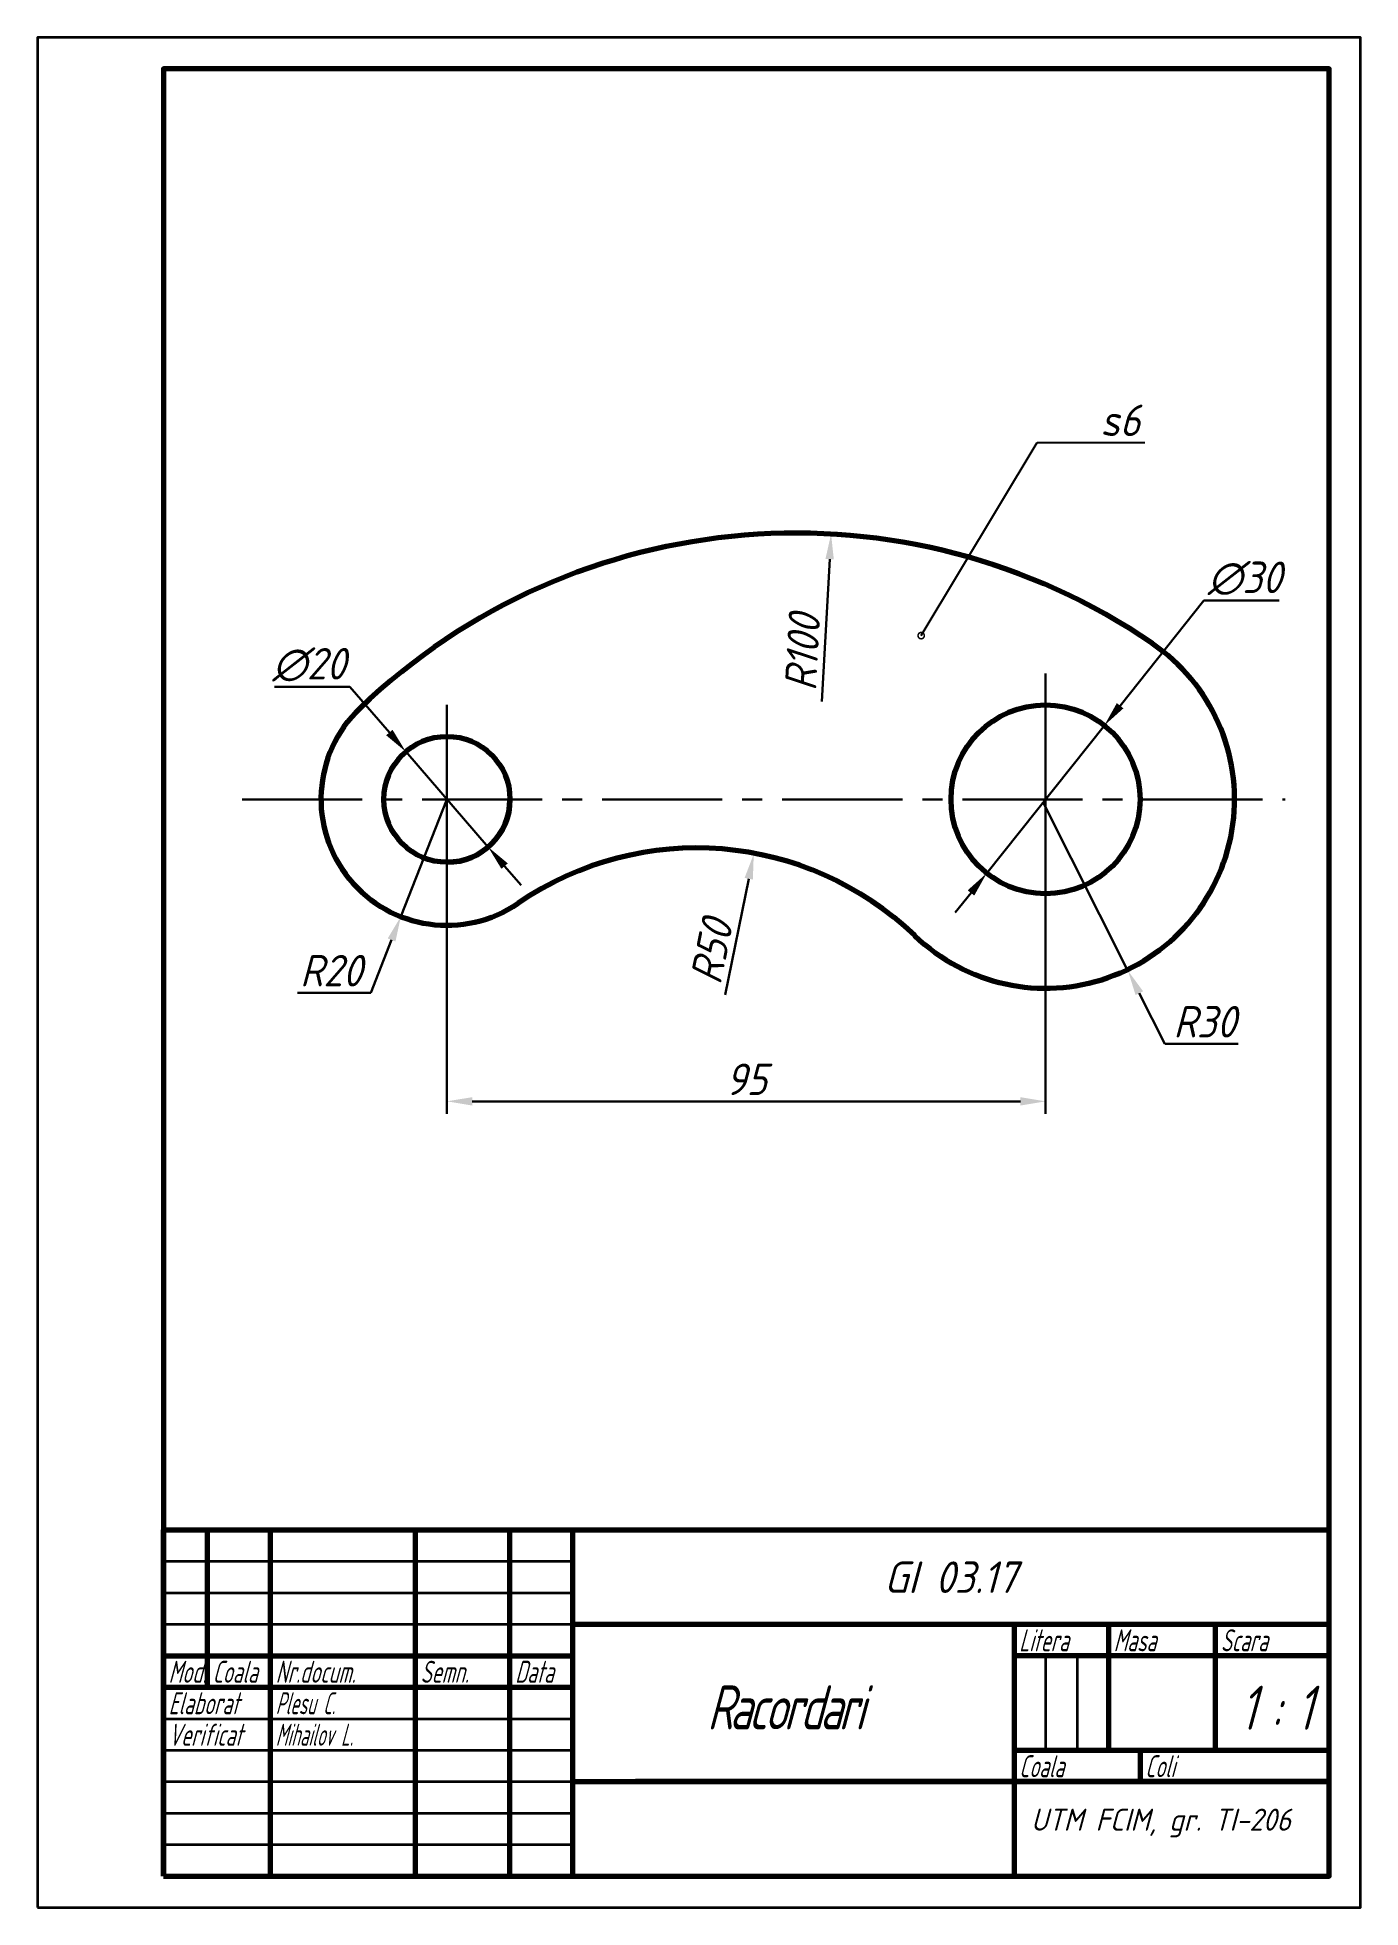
# Model space of a CAD drawing. Header units: millimetres. Extents: x 0 to 210, y 0 to 297.
import ezdxf
from ezdxf import colors
from ezdxf.entities.mleader import LeaderData, LeaderLine
from ezdxf.enums import TextEntityAlignment as Align
from ezdxf.math import Vec2, Vec3

# ---------------------------------------------------------------- set-up
doc = ezdxf.new("R2010")
doc.units = ezdxf.units.MM
doc.linetypes.add('CENTER2', pattern=[28.575, 19.05, -3.175, 3.175, -3.175])
for name, color, linetype, lineweight in [('Axe', 90, 'CENTER2', 30), ('Contur', 10, 'Continuous', 70), ('Cote', 160, 'Continuous', 30), ('Subtire', 50, 'Continuous', 35), ('text3.5', 21, 'Continuous', 35), ('text5', 221, 'Continuous', 50), ('text7', 130, 'Continuous', 70)]:
    doc.layers.add(name, color=color, linetype=linetype, lineweight=lineweight)
doc.styles.get("Standard").update_dxf_attribs({"font": 'isocp.shx', "oblique": 15})
doc.dimstyles.new('ISO-25', dxfattribs={"dimtxt": 5, "dimasz": 4, "dimexe": 2, "dimexo": 0, "dimgap": 1, "dimtad": 1, "dimtoh": 1, "dimdec": 0, "dimtxsty": 'Standard', "dimblk2": 'OBLIQUE', "dimcen": 4, "dimadec": 0, "dimazin": 0, "dimtfac": 1, "dimtdec": 0, "dimtmove": 0, "dimatfit": 3, "dimldrblk": 'DOTSMALL', "dimfxl": 1, "dimlwd": 30, "dimlwe": 30, "dimarcsym": 0})

# ---------------------------------------------------------------- blocks, each defined once
blk = doc.blocks.new('*D4')
at = {"layer": 'Cote', "color": 0, "lineweight": 30, "transparency": 16777216}
for p, q in [((160, 196), (160, 126.04)), ((65, 191), (65, 126.04)), ((69, 128.04), (156, 128.04))]:
    blk.add_line(p, q, dxfattribs=at)
at = {"layer": 'Cote', "color": 0, "transparency": 16777216}
for points in [[(69, 128.7), (69, 127.37), (65, 128.04)], [(156, 128.7), (156, 127.37), (160, 128.04)]]:
    blk.add_solid(points, dxfattribs=at)
at = {"layer": 'Defpoints', "color": 0, "transparency": 16777216}
for p in [(160, 196), (65, 191), (160, 128.04)]:
    blk.add_point(p, dxfattribs=at)
at = {"layer": 'Cote', "color": 0, "transparency": 16777216, "insert": (112.5, 131.54), "char_height": 5, "attachment_point": 5}
blk.add_mtext('95', dxfattribs=at)
blk = doc.blocks.new('_DotSmall')
at = {"color": 0, "linetype": 'ByBlock', "const_width": 0.5}
blk.add_lwpolyline([(-0.0625, 0, 1), (0.0625, 0, 1)], format="xyb", close=True, dxfattribs=at)
blk = doc.blocks.new('_Oblique')
at = {"color": 0, "linetype": 'ByBlock', "lineweight": -2}
blk.add_line((-0.5, -0.5), (0.5, 0.5), dxfattribs=at)
blk = doc.blocks.new('*D5')
at = {"layer": 'Cote', "color": 0, "lineweight": 30, "transparency": 16777216}
blk.add_line((109.14, 144.94), (112.9, 163.39), dxfattribs=at)
at = {"layer": 'Cote', "color": 0, "transparency": 16777216}
blk.add_solid([(112.24, 163.53), (113.55, 163.26), (113.69, 167.31)], dxfattribs=at)
at = {"layer": 'Defpoints', "color": 0, "transparency": 16777216}
for p in [(113.69, 167.31), (103.72, 118.32)]:
    blk.add_point(p, dxfattribs=at)
at = {"layer": 'Cote', "color": 0, "transparency": 16777216, "insert": (106.97, 151.83), "char_height": 5, "attachment_point": 5, "rotation": 78.5007}
blk.add_mtext('R50', dxfattribs=at)
blk = doc.blocks.new('*D7')
at = {"layer": 'Cote', "color": 0, "lineweight": 30, "transparency": 16777216}
for p, q in [((37.65, 193.87), (49.59, 193.87)), ((49.59, 193.87), (55.86, 186.6)), ((71.53, 168.43), (58.47, 183.57)), ((74.14, 165.4), (76.75, 162.37))]:
    blk.add_line(p, q, dxfattribs=at)
at = {"layer": 'Cote', "color": 0, "transparency": 16777216}
for points in [[(56.36, 187.04), (55.35, 186.17), (58.47, 183.57)], [(74.65, 165.83), (73.64, 164.96), (71.53, 168.43)]]:
    blk.add_solid(points, dxfattribs=at)
at = {"layer": 'Defpoints', "color": 0, "transparency": 16777216}
for p in [(58.47, 183.57), (71.53, 168.43)]:
    blk.add_point(p, dxfattribs=at)
at = {"layer": 'Cote', "color": 0, "transparency": 16777216, "insert": (43.12, 197.37), "char_height": 5, "attachment_point": 5}
blk.add_mtext('∅20', dxfattribs=at)
blk = doc.blocks.new('*D8')
at = {"layer": 'Cote', "color": 0, "lineweight": 30, "transparency": 16777216}
for p, q in [((185.14, 207.59), (171.83, 190.86)), ((197.09, 207.59), (185.14, 207.59)), ((150.66, 164.26), (169.34, 187.74)), ((148.17, 161.14), (145.68, 158.01))]:
    blk.add_line(p, q, dxfattribs=at)
at = {"layer": 'Cote', "color": 0, "transparency": 16777216}
for points in [[(171.31, 191.28), (172.36, 190.45), (169.34, 187.74)], [(147.64, 161.55), (148.69, 160.72), (150.66, 164.26)]]:
    blk.add_solid(points, dxfattribs=at)
at = {"layer": 'Defpoints', "color": 0, "transparency": 16777216}
for p in [(169.34, 187.74), (150.66, 164.26)]:
    blk.add_point(p, dxfattribs=at)
at = {"layer": 'Cote', "color": 0, "transparency": 16777216, "insert": (191.62, 211.09), "char_height": 5, "attachment_point": 5}
blk.add_mtext('∅30', dxfattribs=at)
blk = doc.blocks.new('*D9')
at = {"layer": 'Cote', "color": 0, "lineweight": 30, "transparency": 16777216}
for p, q in [((65, 176), (57.68, 157.39)), ((52.91, 145.29), (56.21, 153.67)), ((41.27, 145.29), (52.91, 145.29))]:
    blk.add_line(p, q, dxfattribs=at)
at = {"layer": 'Cote', "color": 0, "transparency": 16777216}
blk.add_solid([(55.59, 153.91), (56.83, 153.42), (57.68, 157.39)], dxfattribs=at)
at = {"layer": 'Defpoints', "color": 0, "transparency": 16777216}
for p in [(65, 176), (57.68, 157.39)]:
    blk.add_point(p, dxfattribs=at)
at = {"layer": 'Cote', "color": 0, "transparency": 16777216, "insert": (46.59, 148.79), "char_height": 5, "attachment_point": 5}
blk.add_mtext('R20', dxfattribs=at)
blk = doc.blocks.new('*D10')
at = {"layer": 'Cote', "color": 0, "lineweight": 30, "transparency": 16777216}
for p, q in [((159.59, 175.58), (173.08, 148.79)), ((178.93, 137.18), (174.88, 145.22)), ((190.58, 137.18), (178.93, 137.18))]:
    blk.add_line(p, q, dxfattribs=at)
at = {"layer": 'Cote', "color": 0, "transparency": 16777216}
blk.add_solid([(175.48, 145.52), (174.29, 144.92), (173.08, 148.79)], dxfattribs=at)
at = {"layer": 'Defpoints', "color": 0, "transparency": 16777216}
for p in [(159.59, 175.58), (173.08, 148.79)]:
    blk.add_point(p, dxfattribs=at)
at = {"layer": 'Cote', "color": 0, "transparency": 16777216, "insert": (185.25, 140.68), "char_height": 5, "attachment_point": 5}
blk.add_mtext('R30', dxfattribs=at)
blk = doc.blocks.new('*D11')
at = {"layer": 'Cote', "color": 0, "lineweight": 30, "transparency": 16777216}
blk.add_line((124.48, 191.55), (125.74, 214.13), dxfattribs=at)
at = {"layer": 'Cote', "color": 0, "transparency": 16777216}
blk.add_solid([(125.07, 214.17), (126.4, 214.1), (125.96, 218.13)], dxfattribs=at)
at = {"layer": 'Defpoints', "color": 0, "transparency": 16777216}
for p in [(125.96, 218.13), (120.39, 118.28)]:
    blk.add_point(p, dxfattribs=at)
at = {"layer": 'Cote', "color": 0, "transparency": 16777216, "insert": (121.41, 199.31), "char_height": 5, "attachment_point": 5, "rotation": 86.8086}
blk.add_mtext('R100', dxfattribs=at)

msp = doc.modelspace()

# ---------------------------------------------------------------- linework, layer by layer
at = {"layer": 'Axe'}
msp.add_line((32.5, 176), (198.05, 176), dxfattribs=at)
at = {"layer": 'Contur'}
for p, q in [((20, 5), (20, 60)), ((20, 5), (20, 60)), ((20, 60), (205, 60)), ((20, 5), (20, 60)), ((27, 35), (27, 60)), ((37, 5), (37, 60)), ((37, 5), (37, 60)), ((60, 5), (60, 60)), ((60, 5), (60, 60)), ((75, 5), (75, 60)), ((85, 5), (85, 60)), ((85, 45), (205, 45)), ((155, 45), (155, 5)), ((170, 45), (170, 25)), ((187, 25), (187, 45)), ((205, 45), (205, 45)), ((205, 45), (205, 45)), ((20, 40), (85, 40)), ((205, 40), (155, 40)), ((20, 35), (85, 35)), ((155, 25), (205, 25)), ((175, 25), (175, 20)), ((85, 20), (205, 20)), ((205, 20), (94.9, 20))]:
    msp.add_line(p, q, dxfattribs=at)
msp.add_lwpolyline([(20, 5), (205, 5), (205, 292), (20, 292)], close=True, dxfattribs=at)
for centre, radius in [((160, 176), 15), ((65, 176), 10)]:
    msp.add_circle(centre, radius, dxfattribs=at)
for centre, radius, start, end in [((120.39, 118.28), 100, 55.5429, 133.8231), ((160, 176), 30, 226.1769, 55.5429), ((65, 176), 20, 133.8231, 304.4571), ((65, 176), 10, 270, 0), ((104.61, 118.28), 50, 46.1769, 124.4571)]:
    msp.add_arc(centre, radius, start, end, dxfattribs=at)
at = {"layer": 'Cote'}
msp.add_open_spline([(0, 0), (0.33, 0), (0.67, 0), (1, 0)], degree=3, dxfattribs=at)
at = {"layer": 'Subtire'}
for p, q in [((20, 55), (85, 55)), ((20, 50), (85, 50)), ((20, 45), (85, 45)), ((160, 40), (160, 25)), ((165, 40), (165, 25)), ((20, 30), (85, 30)), ((20, 25), (85, 25)), ((20, 20), (85, 20)), ((20, 15), (85, 15)), ((20, 10), (85, 10))]:
    msp.add_line(p, q, dxfattribs=at)
msp.add_lwpolyline([(0, 0), (210, 0), (210, 297), (0, 297)], close=True, dxfattribs=at)
at = {"layer": 'text5'}
msp.add_line((110, 0), (110, 0), dxfattribs=at)

# ---------------------------------------------------------------- texts
at = {"layer": 'text3.5', "char_height": 3.5, "attachment_point": 1}
for s, width, insert in [('{\\Fisocp|c238;\\W0.7;Litera}', 4.3941, (155.81, 44.2)), ('{\\Fisocp|c238;\\W0.7;Masa}', 4.3941, (170.81, 44.2)), ('{\\Fisocp|c238;\\W0.7;Scara}', 4.3941, (187.81, 44.2)), ('{\\Fisocp|c238;\\W0.7;Mod.}', 4.3941, (20.81, 39.2)), ('{\\Fisocp|c238;\\W0.7;Coala}', 4.3941, (27.81, 39.2)), ('{\\Fisocp|c238;\\W0.7;Nr.docum.}', 4.3941, (37.81, 39.2)), ('{\\Fisocp|c238;\\W0.7;Semn.}', 4.3941, (60.81, 39.2)), ('{\\Fisocp|c238;\\W0.7;Data}', 4.3941, (75.81, 39.2)), ('{\\Fisocp|c238;\\W0.7;Elaborat}', 4.3941, (20.81, 34.2)), ('{\\W0.6;Plesu C.}', 22.189, (37.81, 34.2)), ('{\\Fisocp|c238;\\W0.7;Verificat}', 4.3941, (20.81, 29.2)), ('{\\Fisocp|c238;\\W0.6;Mihailov \\Fisocp|c0;L.}', 22.189, (37.81, 29.2)), ('{\\Fisocp|c238;\\W0.7;Coala}', 4.3941, (155.81, 24.2)), ('{\\Fisocp|c238;\\W0.7;Coli}', 4.3941, (175.81, 24.2))]:
    msp.add_mtext_dynamic_manual_height_columns(s, width=width, gutter_width=12.5, heights=[0], dxfattribs=dict(at, insert=insert))
at = {"layer": 'text5', "oblique": 15}
msp.add_text('GI 03.17', height=5, dxfattribs=at).set_placement((144.92, 52.48), align=Align.MIDDLE)
at = {"layer": 'text5', "insert": (157.68, 15.71), "char_height": 3.5, "attachment_point": 1}
msp.add_mtext_dynamic_manual_height_columns('UTM FCIM, gr. TI-206', width=54.2101, gutter_width=17.5, heights=[14.87], dxfattribs=at)
at = {"layer": 'text7', "char_height": 7, "attachment_point": 1}
for s, width, heights, insert in [('{\\W0.8;\\T0.85;Racordari}', 97.1781, [23.85], (106.28, 35.3)), ('{\\W0.8;\\T0.85;1 : 1}', 16.2769, [7.63], (190.87, 35.24))]:
    msp.add_mtext_dynamic_manual_height_columns(s, width=width, gutter_width=17.5, heights=heights, dxfattribs=dict(at, insert=insert))

# ---------------------------------------------------------------- dimensions: what is measured, and where the dimension line sits
at = {"layer": 'Cote'}
for center, mpoint, picture, middle in [((120.39, 118.28), (125.96, 218.13), '*D11', (124.9, 199.11)), ((103.72, 118.32), (113.69, 167.31), '*D5', (110.4, 151.13))]:
    dim = msp.add_radius_dim(center=center, mpoint=mpoint, dimstyle='ISO-25', dxfattribs=at)
    dim.commit()
    dim.dimension.update_dxf_attribs({"geometry": picture, "text_midpoint": middle, "dimtype": 164})
for p1, p2, picture, middle in [((150.66, 164.26), (169.34, 187.74), '*D8', (191.62, 207.59)), ((71.53, 168.43), (58.47, 183.57), '*D7', (43.12, 193.87))]:
    dim = msp.add_diameter_dim_2p(p1=p1, p2=p2, dimstyle='ISO-25', dxfattribs=at)
    dim.commit()
    dim.dimension.update_dxf_attribs({"geometry": picture, "text_midpoint": middle, "dimtype": 163})
dim = msp.add_linear_dim(base=(160, 128.04), p1=(65, 191), p2=(160, 196), dimstyle='ISO-25', dxfattribs=at)
dim.commit()
dim.dimension.update_dxf_attribs({"geometry": '*D4', "text_midpoint": (112.5, 131.54)})
for center, mpoint, picture, middle in [((65, 176), (57.68, 157.39), '*D9', (46.59, 148.79)), ((159.59, 175.58), (173.08, 148.79), '*D10', (185.25, 140.68))]:
    dim = msp.add_radius_dim(center=center, mpoint=mpoint, dimstyle='ISO-25', dxfattribs=at)
    dim.commit()
    dim.dimension.update_dxf_attribs({"geometry": picture, "text_midpoint": middle})

# ---------------------------------------------------------------- leaders
ml = msp.add_multileader_mtext('Standard', dxfattribs=at)
ml.set_content('s6', color=256)
ml.set_leader_properties()
ml.set_arrow_properties(name='DOTSMALL')
ml.build(insert=Vec2(0, 0))
ml.multileader.update_dxf_attribs({"text_left_attachment_type": 5, "text_right_attachment_type": 5, "arrow_head_size": 2})
ctx = ml.context
ctx.base_point, ctx.char_height, ctx.arrow_head_size, ctx.plane_origin = Vec3(166.69, 232.69), 5, 2, Vec3(140.26, 202)
ctx.left_attachment, ctx.right_attachment = 5, 5
notes = []
notes.append((ctx, [(0, (1, 1, 0), (158.69, 232.69), (1, 0), 8, [(0, [(140.26, 202)], 0, [])])]))
ctx.mtext.insert, ctx.mtext.flow_direction = Vec3(168.69, 238.69), 5
for ctx, leaders in notes:
    for number, flags, end, landing, length, lines in leaders:
        leader = LeaderData()
        leader.index, (leader.has_last_leader_line, leader.has_dogleg_vector, leader.attachment_direction) = number, flags
        leader.last_leader_point, leader.dogleg_vector, leader.dogleg_length = Vec3(end), Vec3(landing), length
        for number, points, colour, breaks in lines:
            line = LeaderLine()
            line.index, line.vertices, line.color, line.breaks = number, Vec3.list(points), colors.encode_raw_color(colour), breaks
            leader.lines.append(line)
        ctx.leaders.append(leader)

doc.saveas('drawing.dxf')
